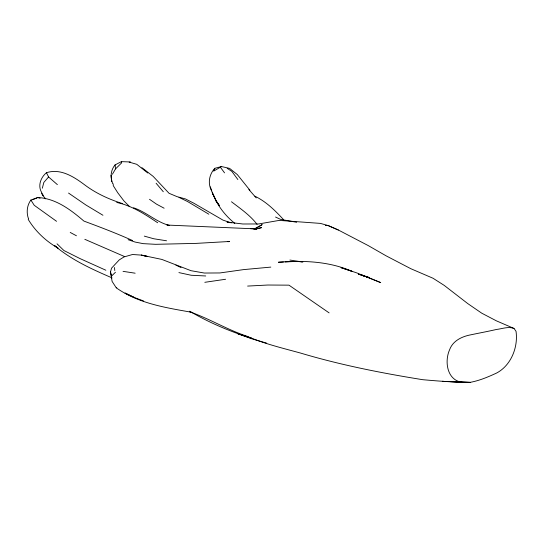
<?xml version="1.0" encoding="UTF-8"?>
<svg xmlns="http://www.w3.org/2000/svg" width="544" height="544" viewBox="0 0 544 544"><rect width="100%" height="100%" fill="white"/><g stroke="black" fill="none" stroke-linecap="round" stroke-linejoin="round"><path stroke-width="0.82" d="M112.676 183.546C110.078 177.507 110.656 170 115.083 164.907L121.407 161.636L130.485 161.976M42.323 188.217L43.846 182.396L48.586 176.97L46.458 172.727C60.636 168.069 74.079 176.916 84.98 185.089C96.213 193.487 109.031 199.288 122.339 203.551M111.853 278.263L110.507 271.864L111.547 268.172L119.258 259.896L123.957 256.965L132.512 254.504L141.29 255.102L161.826 259.413L191.032 270.701L204.34 273.04L219.898 272.952L243.562 269.613L270.803 267.104M221.49 166.546L214.832 168.307L213.649 171.136L221.49 166.546L229.602 168.395L237.293 174.542L249.9 190.23M28.451 219.035L28.24 219.443C35.38 231.282 45.927 241.223 57.997 248.084L54.386 245.453C71.237 259.76 91.317 268.94 111.479 277.637M132.586 240.564C116.634 233.356 100.28 227.168 83.898 221.075C70.761 209.814 55.672 198.308 37.726 197.547L30.892 200.049C26.962 205.326 26.248 212.48 28.431 218.613M112.39 174.25L115.532 168.898L121.686 162.819L121.407 161.636M43.003 195.711L43.234 195.364L41.834 193.086L41.623 193.494L43.003 195.711L45.669 198.873M37.726 197.547L40.072 198.24M214.832 168.307C209.148 174.345 207.522 183.498 211.643 190.89M46.458 172.727C40.718 177.337 37.495 186.014 41.759 192.63M111.962 275.665L115.471 272.238M110.507 271.864L112.105 281.418L116.28 287.837L116.79 287.341M254.442 229.418L262.194 224.604L253.796 229.201M32.511 199.743L36.944 197.921M255.007 229.262L261.535 227.63L254.878 229.31M227.909 241.747L229.554 241.482L196.092 243.386L155.598 244.317L143.167 243.644L135.123 242.06L128.132 239.686M204.823 282.309L225.583 279.262M247.615 286.076L267.811 285.029L288.973 285.158L329.113 312.882M283.438 262.011L278.399 262.249C303.164 260.284 328.943 261.236 351.982 271.32L341.013 267.641L356.653 272.857L380.705 282.601L360.794 274.543M285.117 261.936L296.888 261.392L302.219 261.922M189.618 311.773C209.222 318.56 226.97 329.596 246.69 336.117C263.983 343.72 282.404 348.072 300.553 353.063C340.544 365.004 381.596 373.089 422.756 379.698C438.498 381.086 454.274 382.364 470.077 382.364C479.373 380.691 488.09 376.972 496.618 373.034C511.142 365.357 518.296 347.092 516.025 331.31L514.046 328.467L496.366 320.831L481.739 313.181L467.772 303.6L444.19 285.376L433.044 278.256L410.815 268.702L386.152 255.857L368.288 245.616L338.361 230.017L328.304 225.631L320.436 223.4L279.222 220.395L258.692 223.958L242.828 223.992L227.018 222.088L229.473 222.673M448.215 381.555L442.326 381.33L470.077 382.364L449.895 381.616M250.614 228.65L256.455 228.915L166.92 225.053L169.164 225.542M205.727 275.971L191.209 275.264L178.908 272.605M325.768 225.386L328.304 225.631L338.361 230.017M289.884 260.052L302.886 261.997M325.829 225.257L328.304 225.631M123.053 271.347L135.143 273.197M166.539 240.781L153.796 238.768L144.289 236.116M296.616 222.265L280.548 219.368L275.536 217.042M191.005 312.161C165.131 307.591 138.271 303.362 116.28 287.837M147.533 256.476L141.29 255.102L147.499 256.469M169.633 225.474C156.441 222.333 146.424 211.949 133.532 207.794M129.173 162.105L136.748 164.308L147.771 172.999M266.676 343.162L251.593 338.735L237.551 333.601L251.552 338.225M361.338 275.203L369.118 277.556L358.469 274.183M116.715 202.456C132.008 205.68 144.915 214.261 157.685 222.761M251.382 338.252C230.01 331.446 209.032 322.653 189.734 311.222M358.632 274.237L369.118 277.556M462.162 382.31C447.012 380.263 444.319 361.495 449.602 349.744C452.88 340.639 462.21 336.369 471.097 334.757C479.516 332.982 487.982 331.425 496.373 329.48C502.166 328.821 508.368 326.203 514.046 328.467M231.309 222.89L223.013 220.136L193.95 203.272L185.402 198.92L177.038 196.642L169.055 193.297L153.163 176.378L141.923 167.674M134.742 297.67L125.161 293.1L134.742 297.67L143.507 300.948M124.467 256.523L84.823 239.312M105.856 270.232L80.002 258.577L63.906 250.519L57.025 243.821M175.875 265.112L181.043 267.546M178.983 197.377L187.592 201.552L208.855 214.227M164.125 208.216L156.516 204.15L149.505 199.281M70.217 232.438L76.446 235.776M102.952 215.261L85.877 204.979L68.537 193.066M254.918 196.2C266.2 201.674 275.006 210.392 283.417 219.518M227.168 168.3L231.853 171.394L237.857 179.534M56.549 221.306L34.224 205.285L30.892 200.049M48.586 176.97L57.385 184.64M234.811 223.394C227.072 217.138 220.538 209.522 215.982 200.641L219.49 205.727M231.486 201.77C240.53 208.726 250.05 215.172 257.108 224.407M129.69 206.706L123.923 200.906L117.728 192.726L113.288 185.708L113.166 183.77M256.231 197.928L248.846 189.496M156.108 183.233L163.302 191.753M220.497 167.382L224.543 172.856M218.94 204.959L216.084 200.886L212.289 192.671L216.213 201.015L212.548 193.406L210.378 186.884M111.289 274.509L111.744 277.508M111.03 175.284L111.799 181.594M115.083 164.907L115.532 168.898M114.458 267.526L114.791 270.552"/></g></svg>
